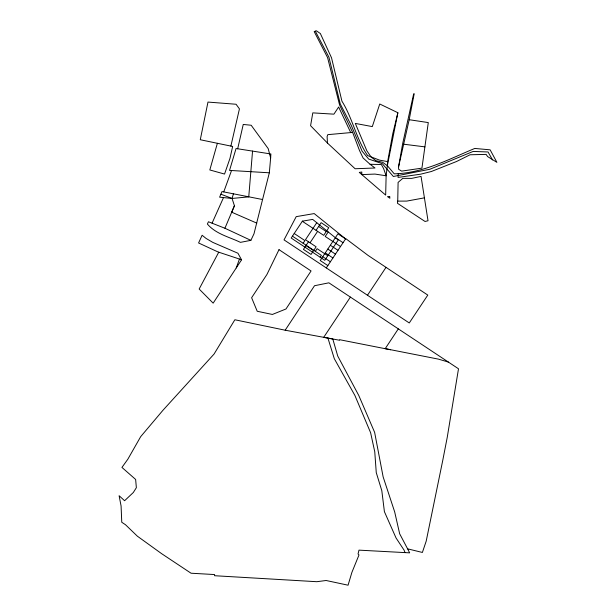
<?xml version="1.0" encoding="UTF-8"?>
<svg xmlns="http://www.w3.org/2000/svg" width="616" height="616" viewBox="0 0 616 616"><rect width="100%" height="100%" fill="white"/><g stroke="black" fill="none" stroke-linecap="round" stroke-linejoin="round"><path stroke-width="0.92" d="M397.736 201.124L398.098 182.405L402.787 178.347L411.673 178.378L421.051 176.392L428.02 220.759L425.025 221.467L397.459 203.288L397.736 201.124L406.737 201.093L424.593 197.821M270.64 157.966L270.886 153.969L236.059 148.525L229.545 170.401L269.331 172.803L270.64 157.966L268.191 148.595L251.182 125.256L243.251 124.447L237.676 148.787M398.321 173.473L398.052 177.423L420.682 174.166L431.392 171.494L456.579 161.484L470.085 154.77L486.14 154.393L487.626 156.587L496.896 162.347L490.143 149.834L474.79 148.441C448.795 159.213 423 173.235 394.24 173.835L387.349 165.681L382.613 162.293L375.914 160.676L371.14 157.049L366.843 150.781L355.317 123.423L372.303 126.596L379.749 103.996L397.874 112.728L387.349 165.681L386.124 175.783L385.67 195.095L359.274 172.403L361.785 172.033L361.838 174.605L374.967 174.074L386.124 175.783L383.552 168.438L381.327 164.503L370.07 164.28L363.094 157.996L359.49 150.496L352.637 132.417L339.585 104.982L327.581 57.588L314.191 31.57L316.401 30.8L320.358 33.541L331.531 57.819L341.934 101.178C352.699 118.357 356.194 138.962 367.637 155.594L379.602 160.145L387.641 161.6L387.349 165.681M252.552 151.059L248.749 196.874L232.063 198.452L219.604 197.174L222.014 191.576L262.57 199.522L269.331 172.803M409.186 119.712L428.289 122.576L421.929 168.137L401.617 171.125L398.614 169.254L398.591 166.72L402.664 143.613L413.652 93.925L414.198 93.694L409.186 119.712L398.591 166.72M387.641 161.6L392.739 133.864L397.874 112.728M230.877 146.084L239.439 108.87L236.059 104.25L207.977 102.071L200.277 139.74L232.648 146.454L229.984 158.335L224.547 174.059L209.817 169.954L217.379 143.289M250.874 240.348L224.925 228.251L208.454 221.76L207.376 224.047C215.823 234.018 229.167 236.937 240.448 242.358L250.874 240.348L253.985 233.81L262.57 199.522M256.772 223.123L231.716 212.197L234.427 205.767L232.063 198.452L233.449 193.74M236.244 267.929L239.455 259.051L241.557 259.829L213.159 303.149L199.153 289.027L218.749 252.19M223.739 191.907L231.539 170.509M224.925 228.251L234.427 205.767M212.066 223.185L223.516 197.574M407.6 548.841L409.655 552.852L358.989 550.142L358.05 553.953L358.989 554.954L351.882 572.418L348.071 585.2L326.126 580.495L316.801 581.704L214.514 575.714L214.607 574.559L191.052 573.219L161.615 553.661L137.345 536.166L125.479 524.716L121.76 522.26L121.082 505.959L119.104 495.718L124.601 500.723L133.318 492.5L136.359 487.695L135.643 479.456L121.945 467.421L127.843 459.197L140.702 436.628L162.901 410.341L214.06 354.054L234.85 319.766L285.17 330.207L314.514 285.732L328.875 282.821L458.504 368.784L447.239 437.36L442.773 460.314L426.195 541.148L422.383 552.452L407.6 548.841L399.653 533.764L394.687 511.935L383.144 476.907L374.628 432.34L358.781 395.487L337.737 356.048L332.794 339L323.708 337.329L350.396 297.089M303.134 243.258L304.905 240.579L294.217 233.495M316.763 222.699L305.459 239.747L316.116 246.808L311.057 254.446L303.426 249.388L308.485 241.749M316.077 230.299L321.136 222.669L328.767 227.727L323.708 235.358L302.31 221.283M310.041 242.781L317.633 231.331M315.346 251.359L317.117 248.679L327.781 255.748M328.22 231.939L325.217 236.467L340.502 246.492M320.166 257.242L321.398 255.378L292.446 236.159M326.311 267.906L345.761 238.615L368.145 255.471L427.789 295.087L409.27 322.969L284.03 239.886L296.211 216.64L314.199 213.583L345.584 238.877M398.313 328.867L385.216 348.648L438.5 359.143L448.433 362.093M367.483 295.241L386.024 267.344M352.637 132.417L327.789 134.658L327.104 136.567L327.473 143.081L355.116 168.753L375.005 167.999L370.07 164.28M403.611 144.198L424.94 146.87M285.17 330.207L339.531 340.24L339.639 339.709L390.606 349.765M239.455 259.051L217.91 251.913L198.583 242.966L202.117 235.258L206.06 238.415L212.774 242.373L237.953 253.245L241.557 259.829M220.89 194.186L232.063 198.452M345.561 238.862L337.93 233.803L320.22 260.514L327.851 265.581M318.603 226.48L326.241 231.547M335.404 237.614L343.035 242.673M330.338 245.253L337.976 250.312M327.812 249.064L335.443 254.131M325.279 252.883L332.91 257.942M305.952 245.568L313.59 250.627M322.753 256.703L330.384 261.762M327.473 143.081L310.58 125.703L312.797 112.874L333.911 114.16L338.638 107.03L350.727 132.586M492.584 159.944L488.034 151.967L473.173 151.436L429.868 169.261L393.355 176.492L382.313 163.671L368.684 159.051L362.093 151.19L351.436 125.764L340.225 103.819L328.929 57.196L315.33 31.17M405.02 552.606L404.065 550.119L396.042 537.961L384.407 511.673L381.812 490.683L376.26 472.618L374.759 451.774L370.616 432.725L354.885 395.433L334.311 358.705L327.935 338.099M279.01 249.665L266.905 274.536L251.613 297.728L257.219 311.265L272.38 314.453L285.97 308.993L311.065 270.971L279.01 249.665M302.394 221.159L291.199 238.045L324.771 260.291L338.223 240.001L312.682 219.411L302.394 221.159M389.682 196.481L387.487 196.635L389.882 198.237L389.682 196.481"/></g></svg>
